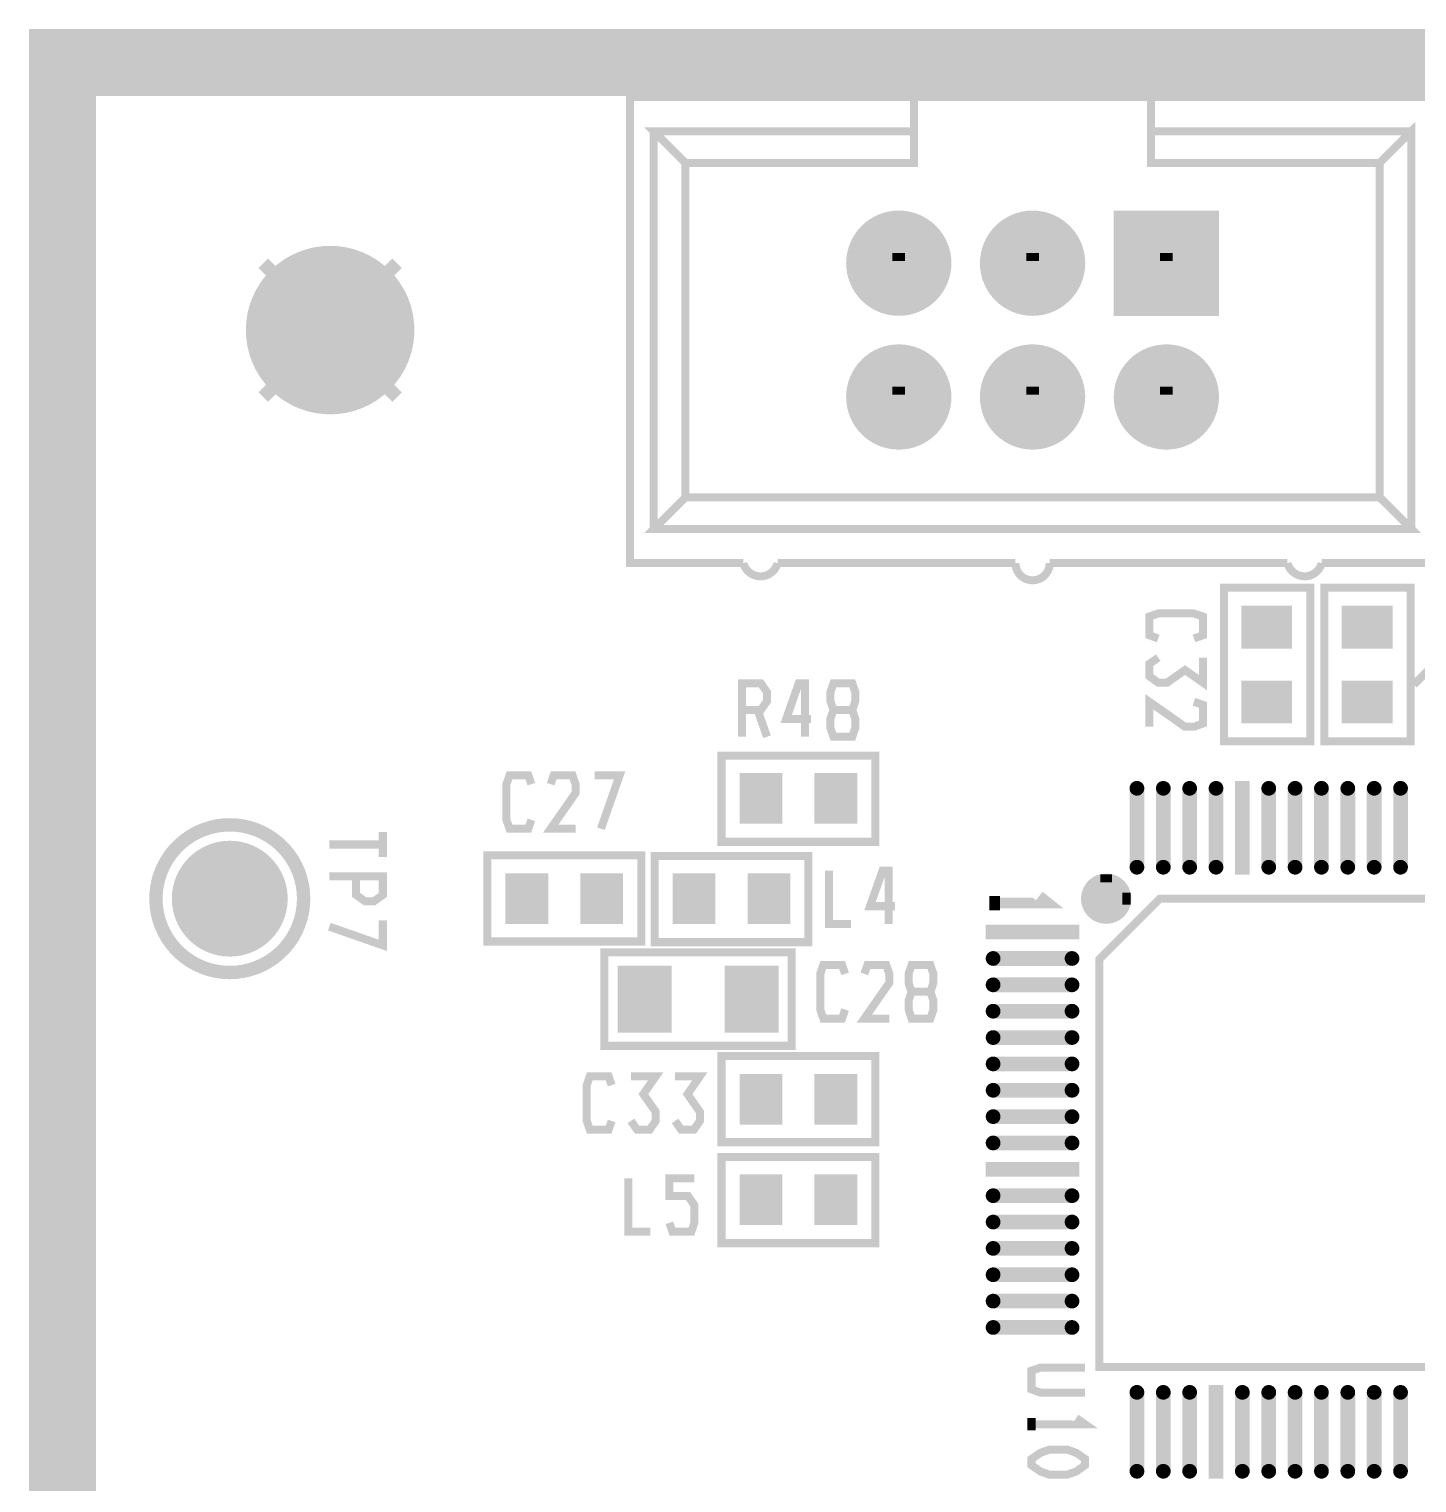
# Model space of a CAD drawing. Extents: x 36 to 154, y -1 to 63.
# Drawn here: x 36.19 to 62.54, y 35.26 to 62.87 of the extents above; entities that cross this region are included whole.
import ezdxf

# ---------------------------------------------------------------- set-up
doc = ezdxf.new("R2010")
doc.units = 0
doc.header["$MEASUREMENT"] = 0
doc.layers.get('0').update_dxf_attribs({"linetype": 'CONTINUOUS'})
for name, color, linetype in [('25-336-0_BOT', 7, 'CONTINUOUS'), ('25-336-0_DRD', 7, 'CONTINUOUS'), ('25-336-0_SST', 1, 'CONTINUOUS'), ('25-336-0_TOP', 4, 'CONTINUOUS'), ('THRUHOLE_NPT', 5, 'CONTINUOUS'), ('THRUHOLE_TAP', 10, 'CONTINUOUS')]:
    doc.layers.add(name, color=color, linetype=linetype)

# ---------------------------------------------------------------- blocks, each defined once
blk = doc.blocks.new('SQUARE_18')
blk.add_solid([(0.99949, 0.99949), (0.99949, -0.99949), (-0.99949, 0.99949), (-0.99949, -0.99949)])
blk = doc.blocks.new('ROUND_29')
at = {"const_width": 0.99949}
blk.add_lwpolyline([(-0.499744, 0, 1), (0.499744, 0, 1)], format="xyb", close=True, dxfattribs=at)
blk = doc.blocks.new('ROUND_32')
at = {"const_width": 1.09982}
blk.add_lwpolyline([(-0.54991, 0, 1), (0.54991, 0, 1)], format="xyb", close=True, dxfattribs=at)
blk = doc.blocks.new('ROUND_56')
at = {"const_width": 1.6002}
blk.add_lwpolyline([(-0.8001, 0, 1), (0.8001, 0, 1)], format="xyb", close=True, dxfattribs=at)
blk = doc.blocks.new('RECTANGLE_1')
blk.add_solid([(0.4826, 0.4064), (0.4826, -0.4064), (-0.4826, 0.4064), (-0.4826, -0.4064)])
blk = doc.blocks.new('RECTANGLE_7')
blk.add_solid([(0.4064, 0.4826), (0.4064, -0.4826), (-0.4064, 0.4826), (-0.4064, -0.4826)])
blk = doc.blocks.new('RECTANGLE_9')
blk.add_solid([(0.51308, 0.63627), (0.51308, -0.63627), (-0.51308, 0.63627), (-0.51308, -0.63627)])
blk = doc.blocks.new('OBLONG_52')
at = {"const_width": 0.2794}
blk.add_lwpolyline([(0, 0.7493), (0, -0.7493)], dxfattribs=at)
at = {"const_width": 0.1397}
for points in [[(-0.06985, 0.7493, 1), (0.06985, 0.7493, 1)], [(-0.06985, -0.7493, 1), (0.06985, -0.7493, 1)]]:
    blk.add_lwpolyline(points, format="xyb", close=True, dxfattribs=at)
blk = doc.blocks.new('RECTANGLE_53')
blk.add_solid([(0.1397, 0.889), (0.1397, -0.889), (-0.1397, 0.889), (-0.1397, -0.889)])
blk = doc.blocks.new('OBLONG_54')
at = {"const_width": 0.2794}
blk.add_lwpolyline([(0.7493, 0), (-0.7493, 0)], dxfattribs=at)
at = {"const_width": 0.1397}
for points in [[(-0.81915, 0, 1), (-0.67945, 0, 1)], [(0.67945, 0, 1), (0.81915, 0, 1)]]:
    blk.add_lwpolyline(points, format="xyb", close=True, dxfattribs=at)
blk = doc.blocks.new('RECTANGLE_55')
blk.add_solid([(0.889, 0.1397), (0.889, -0.1397), (-0.889, 0.1397), (-0.889, -0.1397)])
blk = doc.blocks.new('ROUND_11')
at = {"const_width": 0.50038}
blk.add_lwpolyline([(-0.25019, 0, 1), (0.25019, 0, 1)], format="xyb", close=True, dxfattribs=at)
blk = doc.blocks.new('ROUND_66')
at = {"const_width": 0.54991}
blk.add_lwpolyline([(-0.274954, 0, 1), (0.274954, 0, 1)], format="xyb", close=True, dxfattribs=at)

msp = doc.modelspace()

# ---------------------------------------------------------------- linework, layer by layer
at = {"layer": '25-336-0_DRD'}
for points, const_width in [([(38.1, 0), (153.67, 0), (153.67, 62.23), (36.83, 62.23), (36.83, 0), (38.1, 0)], 1.27), ([(52.07, 59.055), (52.07, 57.785)], 0.254), ([(53.34, 59.055), (52.07, 59.055)], 0.254), ([(52.705, 59.055), (52.705, 57.785)], 0.254), ([(53.34, 57.785), (53.34, 59.055)], 0.254), ([(54.61, 59.055), (54.61, 57.785)], 0.254), ([(55.88, 59.055), (54.61, 59.055)], 0.254), ([(55.245, 59.055), (55.245, 57.785)], 0.254), ([(55.88, 57.785), (55.88, 59.055)], 0.254), ([(57.15, 59.055), (57.15, 57.785)], 0.254), ([(58.42, 59.055), (57.15, 59.055)], 0.254), ([(57.785, 59.055), (57.785, 57.785)], 0.254), ([(58.42, 57.785), (58.42, 59.055)], 0.254), ([(43.18, 58.42), (40.64, 55.88)], 0.254), ([(43.18, 55.88), (40.64, 58.42)], 0.254), ([(53.34, 58.42), (52.07, 58.42)], 0.254), ([(55.88, 58.42), (54.61, 58.42)], 0.254), ([(58.42, 58.42), (57.15, 58.42)], 0.254), ([(52.07, 57.785), (53.34, 57.785)], 0.254), ([(54.61, 57.785), (55.88, 57.785)], 0.254), ([(57.15, 57.785), (58.42, 57.785)], 0.254), ([(52.07, 56.515), (52.07, 55.245)], 0.254), ([(53.34, 56.515), (52.07, 56.515)], 0.254), ([(52.705, 56.515), (52.705, 55.245)], 0.254), ([(53.34, 55.245), (53.34, 56.515)], 0.254), ([(54.61, 56.515), (54.61, 55.245)], 0.254), ([(55.88, 56.515), (54.61, 56.515)], 0.254), ([(55.245, 56.515), (55.245, 55.245)], 0.254), ([(55.88, 55.245), (55.88, 56.515)], 0.254), ([(57.15, 56.515), (57.15, 55.245)], 0.254), ([(58.42, 56.515), (57.15, 56.515)], 0.254), ([(57.785, 56.515), (57.785, 55.245)], 0.254), ([(58.42, 55.245), (58.42, 56.515)], 0.254), ([(53.34, 55.88), (52.07, 55.88)], 0.254), ([(55.88, 55.88), (54.61, 55.88)], 0.254), ([(58.42, 55.88), (57.15, 55.88)], 0.254), ([(52.07, 55.245), (53.34, 55.245)], 0.254), ([(54.61, 55.245), (55.88, 55.245)], 0.254), ([(57.15, 55.245), (58.42, 55.245)], 0.254), ([(40.005, 46.99), (39.37, 46.355)], 0.254), ([(40.64, 46.355), (40.005, 46.99)], 0.254), ([(39.37, 46.355), (40.005, 45.72)], 0.254), ([(40.005, 45.72), (40.64, 46.355)], 0.254)]:
    msp.add_lwpolyline(points, dxfattribs=dict(at, const_width=const_width))
at = {"layer": '25-336-0_SST'}
for points, const_width in [([(49.75352, 52.72532), (47.60468, 52.72532), (47.60468, 61.57468), (52.99456, 61.57468), (52.99456, 60.92444), (48.05426, 60.92444), (48.6537, 60.325), (48.6537, 53.975)], 0.1524), ([(52.99456, 61.57468), (57.49544, 61.57468), (62.88532, 61.57468), (62.88532, 52.72532), (60.73394, 52.72532)], 0.1524), ([(57.49544, 61.57468), (57.49544, 60.92444)], 0.1524), ([(61.83376, 53.975), (48.6537, 53.975), (48.05426, 53.37556), (62.43574, 53.37556), (61.83376, 53.975), (61.83376, 60.325), (62.43574, 60.92444), (62.43574, 53.37556)], 0.1524), ([(48.05426, 60.92444), (48.05426, 53.37556)], 0.1524), ([(48.6537, 60.325), (52.99456, 60.325), (52.99456, 60.92444)], 0.1524), ([(61.83376, 60.325), (57.49544, 60.325), (57.49544, 60.92444), (62.43574, 60.92444)], 0.1524), ([(52.82438, 58.30062), (53.02504, 58.09996), (53.02504, 58.74004), (52.82438, 58.53938), (52.82438, 58.30062), (52.58562, 58.30062), (52.38496, 58.09996), (53.02504, 58.09996)], 0.1524), ([(52.58562, 58.30062), (52.58562, 58.53938), (52.38496, 58.74004), (53.02504, 58.74004)], 0.1524), ([(52.38496, 58.09996), (52.38496, 58.74004)], 0.1524), ([(55.36438, 58.30062), (55.56504, 58.09996), (55.56504, 58.74004), (55.36438, 58.53938), (55.36438, 58.30062), (55.12562, 58.30062), (54.92496, 58.09996), (55.56504, 58.09996)], 0.1524), ([(55.12562, 58.30062), (55.12562, 58.53938), (54.92496, 58.74004), (55.56504, 58.74004)], 0.1524), ([(54.92496, 58.09996), (54.92496, 58.74004)], 0.1524), ([(57.90438, 58.30062), (58.10504, 58.09996), (58.10504, 58.74004), (57.90438, 58.53938), (57.90438, 58.30062), (57.66562, 58.30062), (57.46496, 58.09996), (58.10504, 58.09996)], 0.1524), ([(57.66562, 58.30062), (57.66562, 58.53938), (57.46496, 58.74004), (58.10504, 58.74004)], 0.1524), ([(57.46496, 58.09996), (57.46496, 58.74004)], 0.1524), ([(52.82438, 58.53938), (52.58562, 58.53938)], 0.1524), ([(55.36438, 58.53938), (55.12562, 58.53938)], 0.1524), ([(57.90438, 58.53938), (57.66562, 58.53938)], 0.1524), ([(52.82438, 55.76062), (53.02504, 55.55996), (53.02504, 56.20004), (52.82438, 55.99938), (52.82438, 55.76062), (52.58562, 55.76062), (52.38496, 55.55996), (53.02504, 55.55996)], 0.1524), ([(55.36438, 55.76062), (55.56504, 55.55996), (55.56504, 56.20004), (55.36438, 55.99938), (55.36438, 55.76062), (55.12562, 55.76062), (54.92496, 55.55996), (55.56504, 55.55996)], 0.1524), ([(57.90438, 55.76062), (58.10504, 55.55996), (58.10504, 56.20004), (57.90438, 55.99938), (57.90438, 55.76062), (57.66562, 55.76062), (57.46496, 55.55996), (58.10504, 55.55996)], 0.1524), ([(52.58562, 55.76062), (52.58562, 55.99938), (52.38496, 56.20004), (53.02504, 56.20004)], 0.1524), ([(52.38496, 55.55996), (52.38496, 56.20004)], 0.1524), ([(52.82438, 55.99938), (52.58562, 55.99938)], 0.1524), ([(55.12562, 55.76062), (55.12562, 55.99938), (54.92496, 56.20004), (55.56504, 56.20004)], 0.1524), ([(54.92496, 55.55996), (54.92496, 56.20004)], 0.1524), ([(55.36438, 55.99938), (55.12562, 55.99938)], 0.1524), ([(57.66562, 55.76062), (57.66562, 55.99938), (57.46496, 56.20004), (58.10504, 56.20004)], 0.1524), ([(57.46496, 55.55996), (57.46496, 56.20004)], 0.1524), ([(57.90438, 55.99938), (57.66562, 55.99938)], 0.1524), ([(63.119, 54.864), (63.119, 51.054), (62.484, 50.419)], 0.1524), ([(54.91988, 52.72532), (50.40376, 52.72532)], 0.1524), ([(60.0837, 52.72532), (55.57012, 52.72532)], 0.1524), ([(60.5155, 49.3395), (60.5155, 52.2605), (58.8772, 52.2605), (58.8772, 49.3395), (60.5155, 49.3395)], 0.1524), ([(62.4205, 49.3395), (62.4205, 52.2605), (60.7822, 52.2605), (60.7822, 49.3395), (62.4205, 49.3395)], 0.1524), ([(57.63006, 51.2953), (57.46242, 51.35626), (57.46242, 51.71186), (57.63006, 51.77028), (58.30824, 51.77028), (58.47842, 51.71186), (58.47842, 51.35626), (58.30824, 51.2953)], 0.1524), ([(57.63006, 50.93208), (57.46242, 50.8127), (57.46242, 50.57648), (57.63006, 50.4571), (57.80024, 50.4571), (58.13806, 50.69586), (58.47842, 50.4571), (58.47842, 50.93208)], 0.1524), ([(49.73066, 49.9364), (50.08626, 49.9364), (50.2031, 50.10658), (50.2031, 50.27676), (50.08626, 50.4444), (49.73066, 50.4444), (49.73066, 49.4284)], 0.1524), ([(51.0413, 49.76876), (50.56886, 49.76876), (50.80508, 50.4444), (50.92446, 50.4444), (50.92446, 49.4284)], 0.1524), ([(51.82108, 49.9364), (51.8795, 50.10658), (51.8795, 50.27676), (51.82108, 50.4444), (51.46548, 50.4444), (51.40706, 50.27676), (51.40706, 50.10658), (51.46548, 49.9364), (51.82108, 49.9364), (51.8795, 49.76876), (51.8795, 49.59858), (51.82108, 49.4284), (51.46548, 49.4284), (51.40706, 49.59858), (51.40706, 49.76876), (51.46548, 49.9364)], 0.1524), ([(57.46242, 49.6189), (57.46242, 50.09388), (58.13806, 49.6189), (58.30824, 49.6189), (58.47842, 49.67986), (58.47842, 50.03546), (58.30824, 50.09388)], 0.1524), ([(50.0253, 49.9364), (50.2031, 49.4284)], 0.1524), ([(49.3395, 47.4345), (52.2605, 47.4345), (52.2605, 49.0728), (49.3395, 49.0728), (49.3395, 47.4345)], 0.1524), ([(45.73016, 47.85106), (45.67174, 47.68342), (45.31614, 47.68342), (45.25772, 47.85106), (45.25772, 48.52924), (45.31614, 48.69942), (45.67174, 48.69942), (45.73016, 48.52924)], 0.1524), ([(46.56836, 47.68342), (46.09592, 47.68342), (46.56836, 48.35906), (46.56836, 48.52924), (46.50994, 48.69942), (46.15434, 48.69942), (46.09592, 48.52924)], 0.1524), ([(47.05096, 47.68342), (47.40656, 48.69942), (46.93412, 48.69942)], 0.1524), ([(42.91076, 47.14494), (42.91076, 47.61992)], 0.1524), ([(41.89476, 47.3837), (42.91076, 47.3837)], 0.1524), ([(47.8155, 47.1805), (44.8945, 47.1805), (44.8945, 45.5422), (47.8155, 45.5422), (47.8155, 47.1805)], 0.1524), ([(48.0695, 45.5295), (50.9905, 45.5295), (50.9905, 47.1678), (48.0695, 47.1678), (48.0695, 45.5295)], 0.1524), ([(51.79568, 45.8724), (51.38166, 45.8724), (51.38166, 46.8884)], 0.1524), ([(52.63388, 46.21276), (52.1589, 46.21276), (52.39766, 46.8884), (52.5145, 46.8884), (52.5145, 45.8724)], 0.1524), ([(42.40276, 46.78172), (42.40276, 46.42612), (42.57294, 46.30674), (42.74312, 46.30674), (42.91076, 46.42612), (42.91076, 46.78172), (41.89476, 46.78172)], 0.1524), ([(56.95696, 46.60392), (56.32704, 46.60392)], 0.1524), ([(56.34228, 46.6217), (56.34228, 46.0883)], 0.1524), ([(56.47944, 46.72076), (56.47944, 45.9867)], 0.1524), ([(56.75376, 46.74108), (56.53024, 46.74108)], 0.1524), ([(56.6166, 46.75632), (56.6166, 45.95368)], 0.1524), ([(56.75376, 46.74108), (56.75376, 45.96892)], 0.1524), ([(56.89092, 46.66996), (56.89092, 46.04004)], 0.1524), ([(54.52618, 46.13402), (54.52618, 46.4058)], 0.2032), ([(54.52618, 46.27118), (55.54218, 46.27118), (55.372, 46.4058)], 0.2032), ([(57.04332, 46.3296), (56.24068, 46.3296)], 0.1524), ([(57.02808, 46.46676), (56.25592, 46.46676)], 0.1524), ([(56.515, 45.212), (56.515, 37.465), (65.405, 37.465), (65.405, 46.355), (57.658, 46.355), (56.515, 45.212)], 0.1524), ([(57.02808, 46.46676), (57.02808, 46.24324)], 0.1524), ([(57.00776, 46.19244), (56.2737, 46.19244)], 0.1524), ([(56.9087, 46.05528), (56.3753, 46.05528)], 0.1524), ([(41.89476, 45.82414), (42.91076, 45.46854), (42.91076, 45.94352)], 0.1524), ([(50.673, 45.339), (47.117, 45.339), (47.117, 43.561), (50.673, 43.561), (50.673, 45.339)], 0.1524), ([(51.68646, 44.24934), (51.62804, 44.07916), (51.27244, 44.07916), (51.21402, 44.24934), (51.21402, 44.92752), (51.27244, 45.09516), (51.62804, 45.09516), (51.68646, 44.92752)], 0.1524), ([(52.52466, 44.07916), (52.05222, 44.07916), (52.52466, 44.75734), (52.52466, 44.92752), (52.46624, 45.09516), (52.11064, 45.09516), (52.05222, 44.92752)], 0.1524), ([(53.30444, 44.58716), (53.36286, 44.75734), (53.36286, 44.92752), (53.30444, 45.09516), (52.94884, 45.09516), (52.89042, 44.92752), (52.89042, 44.75734), (52.94884, 44.58716), (53.30444, 44.58716), (53.36286, 44.41952), (53.36286, 44.24934), (53.30444, 44.07916), (52.94884, 44.07916), (52.89042, 44.24934), (52.89042, 44.41952), (52.94884, 44.58716)], 0.1524), ([(52.2605, 43.3705), (49.3395, 43.3705), (49.3395, 41.7322), (52.2605, 41.7322), (52.2605, 43.3705)], 0.1524), ([(47.25416, 42.13606), (47.19574, 41.96842), (46.84014, 41.96842), (46.78172, 42.13606), (46.78172, 42.81424), (46.84014, 42.98442), (47.19574, 42.98442), (47.25416, 42.81424)], 0.1524), ([(47.61992, 42.13606), (47.73676, 41.96842), (47.97552, 41.96842), (48.09236, 42.13606), (48.09236, 42.30624), (47.85614, 42.64406), (48.09236, 42.98442), (47.61992, 42.98442)], 0.1524), ([(48.45812, 42.13606), (48.57496, 41.96842), (48.81372, 41.96842), (48.93056, 42.13606), (48.93056, 42.30624), (48.69434, 42.64406), (48.93056, 42.98442), (48.45812, 42.98442)], 0.1524), ([(49.3395, 39.8145), (52.2605, 39.8145), (52.2605, 41.4528), (49.3395, 41.4528), (49.3395, 39.8145)], 0.1524), ([(47.98568, 40.0304), (47.57166, 40.0304), (47.57166, 41.0464)], 0.1524), ([(48.3489, 40.20058), (48.40986, 40.0304), (48.76546, 40.0304), (48.82388, 40.20058), (48.82388, 40.5384), (48.7045, 40.70858), (48.3489, 40.70858), (48.3489, 41.0464), (48.82388, 41.0464)], 0.1524), ([(56.24068, 36.97732), (55.39486, 36.97732), (55.22468, 37.03828), (55.22468, 37.39388), (55.39486, 37.4523), (56.24068, 37.4523)], 0.1524), ([(55.22468, 36.2585), (55.22468, 36.49472)], 0.1524), ([(55.22468, 36.37788), (56.24068, 36.37788), (56.07304, 36.49472)], 0.1524), ([(55.22468, 35.71748), (55.39486, 35.83432), (55.56504, 35.89528), (55.90286, 35.89528), (56.07304, 35.83432), (56.24068, 35.71748), (56.24068, 35.5981), (56.07304, 35.47872), (55.90286, 35.4203), (55.56504, 35.4203), (55.39486, 35.47872), (55.22468, 35.5981), (55.22468, 35.71748)], 0.1524)]:
    msp.add_lwpolyline(points, dxfattribs=dict(at, const_width=const_width))
for points, const_width in [([(49.75352, 52.72532, 0.3400612), (50.07864, 52.4764)], 0.1524), ([(50.07864, 52.47386, 0.3400608), (50.40376, 52.72532)], 0.1524), ([(54.91988, 52.72532, 0.4142136), (55.245, 52.4002)], 0.1524), ([(55.245, 52.4002, 0.4142136), (55.57012, 52.72532)], 0.1524), ([(60.0837, 52.72532, 0.3400612), (60.40882, 52.4764)], 0.1524), ([(60.40882, 52.47386, 0.3400608), (60.73394, 52.72532)], 0.1524), ([(40.005, 47.75708, 0.4142136), (38.60292, 46.355)], 0.254), ([(41.40708, 46.355, 0.4142136), (40.005, 47.75708)], 0.254), ([(56.642, 46.75632, 0.4142136), (56.24068, 46.355)], 0.1524), ([(57.04332, 46.355, 0.4142136), (56.642, 46.75632)], 0.1524), ([(38.60292, 46.355, 0.4142136), (40.005, 44.95292)], 0.254), ([(40.005, 44.95292, 0.4142136), (41.40708, 46.355)], 0.254), ([(56.24068, 46.355, 0.4142136), (56.642, 45.95368)], 0.1524), ([(56.642, 45.95368, 0.4142136), (57.04332, 46.355)], 0.1524)]:
    msp.add_lwpolyline(points, format="xyb", dxfattribs=dict(at, const_width=const_width))

# ---------------------------------------------------------------- block references
at = {"layer": '25-336-0_BOT'}
for name, p in [('ROUND_29', (52.705, 58.42)), ('ROUND_29', (55.245, 58.42)), ('SQUARE_18', (57.785, 58.42)), ('ROUND_56', (41.91, 57.15)), ('ROUND_29', (52.705, 55.88)), ('ROUND_29', (55.245, 55.88)), ('ROUND_29', (57.785, 55.88)), ('ROUND_32', (40.005, 46.355))]:
    msp.add_blockref(name, p, dxfattribs=at)
at = {"layer": '25-336-0_TOP'}
for name, p in [('ROUND_29', (52.705, 58.42)), ('ROUND_29', (55.245, 58.42)), ('SQUARE_18', (57.785, 58.42)), ('ROUND_56', (41.91, 57.15)), ('ROUND_29', (52.705, 55.88)), ('ROUND_29', (55.245, 55.88)), ('ROUND_29', (57.785, 55.88)), ('RECTANGLE_1', (59.69, 51.5112)), ('RECTANGLE_1', (61.595, 51.5112)), ('RECTANGLE_1', (59.69, 50.0888)), ('RECTANGLE_1', (61.595, 50.0888)), ('RECTANGLE_7', (50.0888, 48.26)), ('RECTANGLE_7', (51.5112, 48.26)), ('OBLONG_52', (57.2262, 47.7012)), ('OBLONG_52', (57.72658, 47.7012)), ('OBLONG_52', (58.22696, 47.7012)), ('OBLONG_52', (58.72734, 47.7012)), ('RECTANGLE_53', (59.22772, 47.7012)), ('OBLONG_52', (59.7281, 47.7012)), ('OBLONG_52', (60.22848, 47.7012)), ('OBLONG_52', (60.72886, 47.7012)), ('OBLONG_52', (61.22924, 47.7012)), ('OBLONG_52', (61.72962, 47.7012)), ('OBLONG_52', (62.23, 47.7012)), ('ROUND_32', (40.005, 46.355)), ('RECTANGLE_7', (45.6438, 46.355)), ('RECTANGLE_7', (47.0662, 46.355)), ('RECTANGLE_7', (48.8188, 46.355)), ('RECTANGLE_7', (50.2412, 46.355)), ('RECTANGLE_55', (55.245, 45.72)), ('OBLONG_54', (55.245, 45.21962)), ('RECTANGLE_9', (47.879, 44.45)), ('RECTANGLE_9', (49.911, 44.45)), ('OBLONG_54', (55.245, 44.71924)), ('OBLONG_54', (55.245, 44.21886)), ('OBLONG_54', (55.245, 43.71848)), ('OBLONG_54', (55.245, 43.2181)), ('RECTANGLE_7', (50.0888, 42.545)), ('RECTANGLE_7', (51.5112, 42.545)), ('OBLONG_54', (55.245, 42.71772)), ('OBLONG_54', (55.245, 42.21734)), ('OBLONG_54', (55.245, 41.71696)), ('RECTANGLE_55', (55.245, 41.21658)), ('RECTANGLE_7', (50.0888, 40.64)), ('RECTANGLE_7', (51.5112, 40.64)), ('OBLONG_54', (55.245, 40.7162)), ('OBLONG_54', (55.245, 40.21582)), ('OBLONG_54', (55.245, 39.71544)), ('OBLONG_54', (55.245, 39.21506)), ('OBLONG_54', (55.245, 38.71468)), ('OBLONG_54', (55.245, 38.2143)), ('OBLONG_52', (57.2262, 36.2331)), ('OBLONG_52', (57.72658, 36.2331)), ('OBLONG_52', (58.22696, 36.2331)), ('RECTANGLE_53', (58.72734, 36.2331)), ('OBLONG_52', (59.22772, 36.2331)), ('OBLONG_52', (59.7281, 36.2331)), ('OBLONG_52', (60.22848, 36.2331)), ('OBLONG_52', (60.72886, 36.2331)), ('OBLONG_52', (61.22924, 36.2331)), ('OBLONG_52', (61.72962, 36.2331)), ('OBLONG_52', (62.23, 36.2331))]:
    msp.add_blockref(name, p, dxfattribs=at)
at = {"layer": 'THRUHOLE_NPT'}
msp.add_blockref('ROUND_56', (41.91, 57.15), dxfattribs=at)
at = {"layer": 'THRUHOLE_TAP'}
for name, p in [('ROUND_66', (52.705, 58.42)), ('ROUND_66', (55.245, 58.42)), ('ROUND_66', (57.785, 58.42)), ('ROUND_66', (52.705, 55.88)), ('ROUND_66', (55.245, 55.88)), ('ROUND_66', (57.785, 55.88)), ('ROUND_11', (40.005, 46.355))]:
    msp.add_blockref(name, p, dxfattribs=at)

doc.saveas('drawing.dxf')
